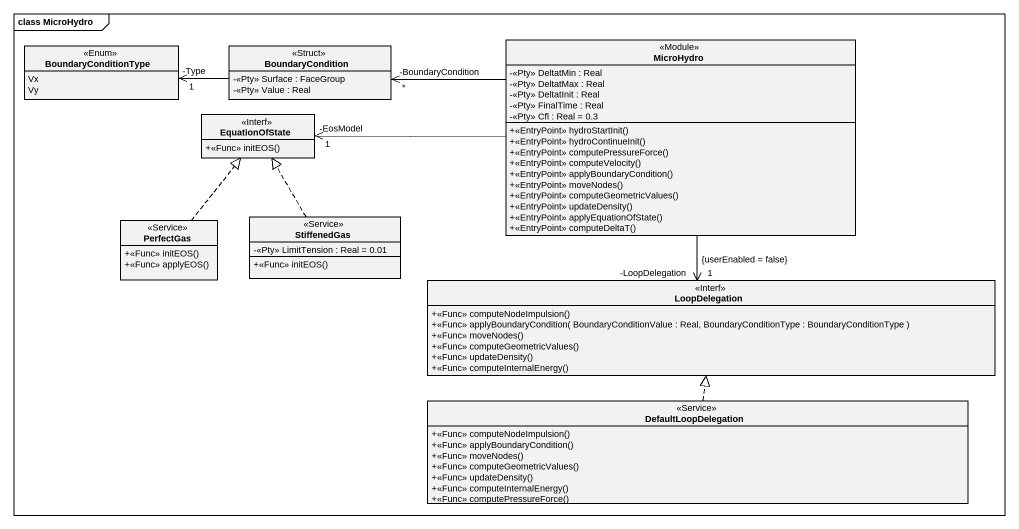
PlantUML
@startuml
mainframe class MicroHydro
hide circle
hide empty members
skinparam classAttributeIconSize 0
enum BoundaryConditionType <<Enum>> {
  Vx
  Vy
}
class BoundaryCondition <<Struct>> {
  -<<Pty>> Surface : FaceGroup
  -<<Pty>> Value : Real
}
class MicroHydro <<Module>> {
  -<<Pty>> DeltatMin : Real
  -<<Pty>> DeltatMax : Real
  -<<Pty>> DeltatInit : Real
  -<<Pty>> FinalTime : Real
  -<<Pty>> Cfl : Real = 0.3
  +<<EntryPoint>> hydroStartInit()
  +<<EntryPoint>> hydroContinueInit()
  +<<EntryPoint>> computePressureForce()
  +<<EntryPoint>> computeVelocity()
  +<<EntryPoint>> applyBoundaryCondition()
  +<<EntryPoint>> moveNodes()
  +<<EntryPoint>> computeGeometricValues()
  +<<EntryPoint>> updateDensity()
  +<<EntryPoint>> applyEquationOfState()
  +<<EntryPoint>> computeDeltaT()
}
interface EquationOfState <<Interf>> {
  +<<Func>> initEOS()
}
class PerfectGas <<Service>> {
  +<<Func>> initEOS()
  +<<Func>> applyEOS()
}
class StiffenedGas <<Service>> {
  -<<Pty>> LimitTension : Real = 0.01
  +<<Func>> initEOS()
}
interface LoopDelegation <<Interf>> {
  +<<Func>> computeNodeImpulsion()
  +<<Func>> applyBoundaryCondition( BoundaryConditionValue : Real, BoundaryConditionType : BoundaryConditionType )
  +<<Func>> moveNodes()
  +<<Func>> computeGeometricValues()
  +<<Func>> updateDensity()
  +<<Func>> computeInternalEnergy()
}
class DefaultLoopDelegation <<Service>> {
  +<<Func>> computeNodeImpulsion()
  +<<Func>> applyBoundaryCondition()
  +<<Func>> moveNodes()
  +<<Func>> computeGeometricValues()
  +<<Func>> updateDensity()
  +<<Func>> computeInternalEnergy()
  +<<Func>> computePressureForce()
}
BoundaryConditionType "-Type\n1" <-right- BoundaryCondition
BoundaryCondition "-BoundaryCondition\n*" <-right- MicroHydro
EquationOfState "-EosModel\n1" <-right- MicroHydro
PerfectGas .up.|> EquationOfState
StiffenedGas .up.|> EquationOfState
LoopDelegation "-LoopDelegation\n1\n{userEnabled = false}" <-up- MicroHydro
DefaultLoopDelegation .up.|> LoopDelegation
@enduml
